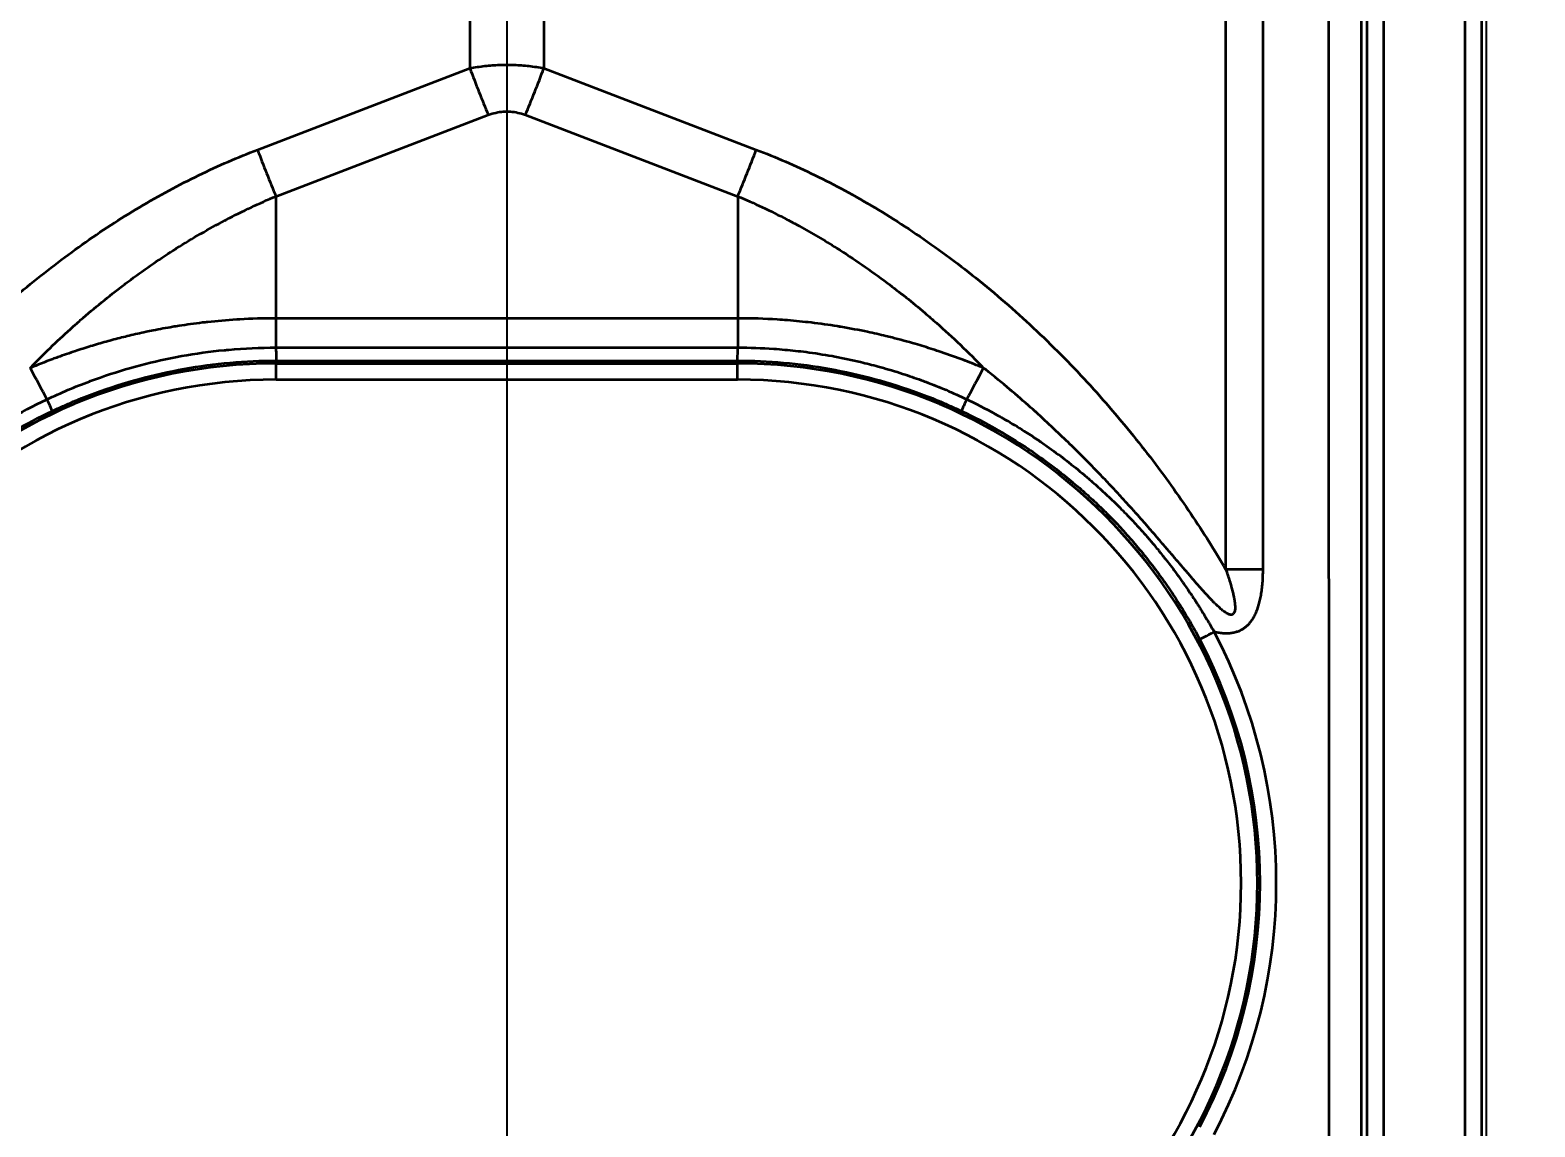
# Model space of a CAD drawing. Header units: millimetres. Extents: x 68 to 2000, y 100 to 2870.
# Drawn here: x 634.75 to 681.08, y 1661.16 to 1694.95 of the extents above; entities that cross this region are included whole.
import ezdxf

# ---------------------------------------------------------------- set-up
doc = ezdxf.new("R2010")
doc.units = ezdxf.units.MM
doc.header["$LTSCALE"] = 10
for name, color, linetype, lineweight in [('_Sichtbarkanten', 7, 'Continuous', 25), ('Bemaßung (ISO)', 7, 'Continuous', 25), ('Sichtbar schmal (ISO)', 7, 'Continuous', 35)]:
    doc.layers.add(name, color=color, linetype=linetype, lineweight=lineweight)
doc.styles.add('Notiztext (DIN)', font='verdana.ttf')
doc.dimstyles.new('Standard (DIN)', dxfattribs={"dimscale": 10, "dimtxt": 2.5, "dimasz": 2.5, "dimexe": 2, "dimexo": 4, "dimgap": 0.5, "dimtad": 1, "dimdec": 1, "dimrnd": 1e-08, "dimtxsty": 'Notiztext (DIN)', "dimcen": 0.09, "dimclrd": 256, "dimclre": 256, "dimclrt": 256, "dimadec": 0, "dimazin": 2, "dimtfac": 1, "dimtmove": 0, "dimatfit": 3, "dimfxl": 0, "dimtolj": 1, "dimtzin": 0, "dimlwd": -1, "dimlwe": -1, "dimarcsym": 0})

# ---------------------------------------------------------------- blocks, each defined once
blk = doc.blocks.new('*D75')
at = {"layer": 'Bemaßung (ISO)', "transparency": 16777216}
for p, q in [((649.429, 1980.97), (649.429, 1401.783)), ((589.279, 1533.67), (589.279, 1401.783)), ((564.279, 1421.783), (539.279, 1421.783)), ((589.279, 1421.783), (614.279, 1421.783)), ((614.279, 1421.783), (624.429, 1421.783)), ((649.429, 1421.783), (624.429, 1421.783)), ((674.429, 1421.783), (699.429, 1421.783))]:
    blk.add_line(p, q, dxfattribs=at)
for points in [[(564.279, 1425.95), (564.279, 1417.616), (589.279, 1421.783)], [(674.429, 1425.95), (674.429, 1417.616), (649.429, 1421.783)]]:
    blk.add_solid(points, dxfattribs=at)
at = {"layer": 'Defpoints', "color": 0, "transparency": 16777216}
for p in [(649.429, 2020.97), (589.279, 1573.67), (649.429, 1421.783)]:
    blk.add_point(p, dxfattribs=at)
at = {"layer": 'Bemaßung (ISO)', "transparency": 16777216, "insert": (599.778, 1452.807), "char_height": 25, "attachment_point": 1, "style": 'Notiztext (DIN)'}
blk.add_mtext('\\A1;60', dxfattribs=at)

msp = doc.modelspace()

# ---------------------------------------------------------------- linework, layer by layer
at = {"layer": '_Sichtbarkanten'}
msp.add_line((679.579, 2520.47), (679.579, 1626.87), dxfattribs=at)
at = {"layer": 'Sichtbar schmal (ISO)'}
for p, q in [((675.921, 1625.678), (675.921, 2521.662)), ((676.421, 2521.662), (676.421, 1625.678)), ((678.938, 1625.661), (678.938, 2521.679)), ((679.438, 2521.679), (679.438, 1625.661)), ((674.706, 1976.048), (674.738, 1625.856)), ((675.706, 1976.053), (675.738, 1625.861)), ((671.561, 1798.991), (671.561, 1678.346)), ((672.702, 1798.991), (672.702, 1678.345)), ((648.288, 1783.576), (648.288, 1693.771)), ((650.571, 1783.576), (650.571, 1693.771)), ((641.749, 1691.263), (648.288, 1693.771)), ((650.571, 1693.771), (657.11, 1691.263)), ((642.32, 1689.826), (648.859, 1692.333)), ((650, 1692.333), (656.539, 1689.826)), ((642.32, 1689.826), (642.32, 1686.068)), ((656.539, 1689.826), (656.539, 1686.068)), ((642.32, 1686.068), (642.32, 1685.168)), ((656.539, 1686.068), (642.32, 1686.068)), ((656.539, 1686.068), (656.539, 1685.168)), ((642.32, 1685.168), (656.539, 1685.168)), ((642.329, 1684.678), (642.329, 1684.764)), ((642.329, 1684.764), (656.529, 1684.764)), ((642.329, 1684.678), (656.529, 1684.678)), ((642.329, 1684.179), (642.329, 1684.678)), ((656.529, 1684.764), (656.529, 1684.678)), ((656.529, 1684.179), (656.529, 1684.678)), ((642.329, 1684.179), (656.529, 1684.179))]:
    msp.add_line(p, q, dxfattribs=at)
for centre, radius, start, end in [((642.329, 1668.67), 16.009, 90, 270), ((656.529, 1668.67), 16.009, 270, 90), ((642.329, 1668.67), 15.509, 90, 270), ((656.529, 1668.67), 15.509, 270, 90)]:
    msp.add_arc(centre, radius, start, end, dxfattribs=at)
for centre, major_axis, ratio, start_param, end_param in [((648.859, 1693.745), (1.79, -4.668), 0.104798, 4.666655, 4.979151), ((650, 1693.745), (-1.79, -4.668), 0.104799, 1.304034, 1.616531), ((642.32, 1691.237), (1.79, -4.668), 0.104799, 4.666654, 4.979151), ((656.539, 1691.237), (-1.79, -4.668), 0.104799, 1.304034, 1.616531), ((656.535, 1685.264), (-0.005, -0.5), 0.01129, 0.01759, 1.377325), ((636.276, 1681.748), (4.733, -8.809), 0.002478, 4.388761, 4.502462), ((662.583, 1681.748), (-4.733, -8.809), 0.002478, 1.780722, 1.894428), ((635.218, 1683.664), (0.214, -0.452), 0.013206, 0.017455, 1.361265), ((663.641, 1683.664), (-0.214, -0.452), 0.013207, 4.921919, 6.26573), ((672.702, 1678.398), (10, 0), 0.005236, 4.59802, 4.712389), ((671.207, 1676.405), (-0.442, -0.233), 0.00463, 4.709945, 6.265732), ((656.529, 1668.671), (16.592, 0.001), 0.999986, 5.797632, 6.768248), ((656.529, 1668.668), (16.092, 0.001), 0.999985, 5.79763, 6.768245)]:
    msp.add_ellipse(centre, major_axis=major_axis, ratio=ratio, start_param=start_param, end_param=end_param, dxfattribs=at)
for points, knots in [([(648.288, 1693.771), (648.444, 1693.801), (648.599, 1693.824), (648.751, 1693.842), (648.904, 1693.859), (649.054, 1693.87), (649.204, 1693.876), (649.354, 1693.882), (649.504, 1693.882), (649.654, 1693.876), (649.804, 1693.87), (649.955, 1693.859), (650.107, 1693.842), (650.26, 1693.824), (650.415, 1693.801), (650.571, 1693.771)], [0.0000009, 0.0000009, 0.0000009, 0.0000009, 0.2, 0.2, 0.2, 0.4, 0.4, 0.4, 0.6, 0.6, 0.6, 0.8, 0.8, 0.8, 1, 1, 1, 1]), ([(648.859, 1692.333), (648.937, 1692.363), (649.091, 1692.41), (649.317, 1692.444), (649.541, 1692.444), (649.767, 1692.41), (649.922, 1692.363), (650, 1692.333)], [0.0000017, 0.0000017, 0.0000017, 0.0000017, 0.2, 0.4, 0.6, 0.8, 1, 1, 1, 1]), ([(627.298, 1678.346), (627.682, 1678.995), (628.089, 1679.637), (628.528, 1680.279), (628.966, 1680.92), (629.436, 1681.561), (629.922, 1682.179), (630.409, 1682.796), (630.913, 1683.39), (631.43, 1683.959), (631.947, 1684.527), (632.477, 1685.07), (633.015, 1685.584), (633.554, 1686.097), (634.101, 1686.582), (634.656, 1687.041), (635.212, 1687.499), (635.776, 1687.931), (636.355, 1688.341), (636.933, 1688.75), (637.527, 1689.137), (638.128, 1689.495), (638.729, 1689.853), (639.338, 1690.182), (639.943, 1690.477), (640.548, 1690.772), (641.149, 1691.033), (641.749, 1691.263)], [0, 0, 0, 0, 0.111111, 0.111111, 0.111111, 0.222222, 0.222222, 0.222222, 0.333333, 0.333333, 0.333333, 0.444444, 0.444444, 0.444444, 0.555556, 0.555556, 0.555556, 0.666667, 0.666667, 0.666667, 0.777778, 0.777778, 0.777778, 0.888889, 0.888889, 0.888889, 1, 1, 1, 1]), ([(657.11, 1691.263), (657.705, 1691.035), (658.909, 1690.513), (660.756, 1689.515), (662.619, 1688.297), (664.445, 1686.879), (666.191, 1685.288), (667.812, 1683.572), (669.265, 1681.795), (670.524, 1680.03), (671.233, 1678.9), (671.561, 1678.346)], [0, 0, 0, 0, 0.1111111, 0.2222222, 0.3333333, 0.4444444, 0.5555556, 0.6666667, 0.7777778, 0.8888889, 0.9999997, 0.9999997, 0.9999997, 0.9999997]), ([(634.75, 1684.538), (634.802, 1684.592), (634.855, 1684.646), (634.908, 1684.7), (635.31, 1685.108), (635.724, 1685.501), (636.148, 1685.877), (636.201, 1685.924), (636.254, 1685.971), (636.307, 1686.017), (636.736, 1686.392), (637.175, 1686.749), (637.623, 1687.089), (637.669, 1687.124), (637.715, 1687.159), (637.762, 1687.193), (638.222, 1687.537), (638.691, 1687.862), (639.166, 1688.165), (639.197, 1688.185), (639.229, 1688.205), (639.26, 1688.225), (639.752, 1688.536), (640.25, 1688.823), (640.745, 1689.083), (640.759, 1689.091), (640.773, 1689.098), (640.787, 1689.105), (641.3, 1689.373), (641.811, 1689.613), (642.32, 1689.826)], [0.0000006, 0.0000006, 0.0000006, 0.0000006, 0.0231737, 0.0231737, 0.0231737, 0.2, 0.2, 0.2, 0.2219751, 0.2219751, 0.2219751, 0.4, 0.4, 0.4, 0.4182296, 0.4182296, 0.4182296, 0.6, 0.6, 0.6, 0.6120211, 0.6120211, 0.6120211, 0.8, 0.8, 0.8, 0.8053331, 0.8053331, 0.8053331, 1, 1, 1, 1]), ([(656.539, 1689.826), (657.038, 1689.617), (657.543, 1689.381), (658.053, 1689.115), (658.182, 1689.048), (658.311, 1688.979), (658.44, 1688.908), (658.823, 1688.698), (659.208, 1688.471), (659.594, 1688.228), (659.854, 1688.064), (660.114, 1687.892), (660.374, 1687.712), (660.63, 1687.536), (660.885, 1687.352), (661.139, 1687.162), (661.528, 1686.87), (661.914, 1686.562), (662.294, 1686.24), (662.415, 1686.136), (662.537, 1686.031), (662.657, 1685.925), (663.154, 1685.487), (663.638, 1685.025), (664.109, 1684.538)], [0, 0, 0, 0, 0.2, 0.2, 0.2, 0.25043, 0.25043, 0.25043, 0.4, 0.4, 0.4, 0.50084, 0.50084, 0.50084, 0.6, 0.6, 0.6, 0.751431, 0.751431, 0.751431, 0.8, 0.8, 0.8, 1, 1, 1, 1]), ([(642.32, 1686.068), (641.927, 1686.068), (641.556, 1686.056), (641.208, 1686.036), (641.175, 1686.034), (641.143, 1686.032), (641.111, 1686.03), (640.795, 1686.01), (640.5, 1685.984), (640.221, 1685.953), (640.167, 1685.947), (640.114, 1685.941), (640.062, 1685.935), (639.809, 1685.905), (639.57, 1685.872), (639.34, 1685.836), (639.273, 1685.825), (639.207, 1685.815), (639.142, 1685.804), (638.934, 1685.769), (638.735, 1685.732), (638.543, 1685.694), (638.468, 1685.679), (638.394, 1685.664), (638.321, 1685.648), (638.143, 1685.611), (637.97, 1685.571), (637.801, 1685.531), (637.723, 1685.512), (637.645, 1685.493), (637.569, 1685.474), (637.407, 1685.433), (637.249, 1685.391), (637.092, 1685.347), (637.012, 1685.324), (636.932, 1685.302), (636.853, 1685.279), (636.693, 1685.232), (636.534, 1685.183), (636.375, 1685.132), (636.299, 1685.108), (636.223, 1685.083), (636.147, 1685.058), (635.966, 1684.998), (635.785, 1684.935), (635.606, 1684.87), (635.552, 1684.85), (635.498, 1684.831), (635.445, 1684.811), (635.212, 1684.724), (634.98, 1684.633), (634.75, 1684.538)], [0, 0, 0, 0, 0.1015671, 0.1015671, 0.1015671, 0.1111111, 0.1111111, 0.1111111, 0.2043498, 0.2043498, 0.2043498, 0.2222222, 0.2222222, 0.2222222, 0.3082077, 0.3082077, 0.3082077, 0.3333333, 0.3333333, 0.3333333, 0.4133608, 0.4133608, 0.4133608, 0.4444444, 0.4444444, 0.4444444, 0.5204704, 0.5204704, 0.5204704, 0.5555556, 0.5555556, 0.5555556, 0.6293056, 0.6293056, 0.6293056, 0.6666667, 0.6666667, 0.6666667, 0.7418638, 0.7418638, 0.7418638, 0.7777778, 0.7777778, 0.7777778, 0.8633413, 0.8633413, 0.8633413, 0.8888889, 0.8888889, 0.8888889, 0.9999991, 0.9999991, 0.9999991, 0.9999991]), ([(664.109, 1684.538), (664.056, 1684.56), (664.004, 1684.581), (663.951, 1684.603), (663.773, 1684.674), (663.594, 1684.744), (663.414, 1684.811), (663.181, 1684.898), (662.946, 1684.98), (662.711, 1685.058), (662.658, 1685.076), (662.605, 1685.093), (662.552, 1685.11), (662.37, 1685.169), (662.188, 1685.225), (662.005, 1685.279), (661.769, 1685.348), (661.532, 1685.413), (661.289, 1685.474), (661.226, 1685.49), (661.162, 1685.506), (661.097, 1685.521), (660.915, 1685.565), (660.729, 1685.608), (660.536, 1685.649), (660.276, 1685.704), (660.004, 1685.756), (659.716, 1685.804), (659.677, 1685.81), (659.638, 1685.817), (659.599, 1685.823), (659.345, 1685.864), (659.079, 1685.902), (658.797, 1685.935), (658.566, 1685.962), (658.325, 1685.987), (658.072, 1686.007), (657.966, 1686.016), (657.858, 1686.023), (657.748, 1686.03), (657.372, 1686.054), (656.968, 1686.068), (656.539, 1686.068)], [0, 0, 0, 0, 0.025317, 0.025317, 0.025317, 0.111111, 0.111111, 0.111111, 0.222222, 0.222222, 0.222222, 0.247316, 0.247316, 0.247316, 0.333333, 0.333333, 0.333333, 0.444444, 0.444444, 0.444444, 0.473447, 0.473447, 0.473447, 0.555556, 0.555556, 0.555556, 0.666667, 0.666667, 0.666667, 0.681599, 0.681599, 0.681599, 0.777778, 0.777778, 0.777778, 0.85628, 0.85628, 0.85628, 0.888889, 0.888889, 0.888889, 1, 1, 1, 1]), ([(635.268, 1683.572), (635.696, 1683.776), (636.132, 1683.961), (636.577, 1684.127), (636.587, 1684.131), (636.597, 1684.135), (636.608, 1684.139), (637.015, 1684.291), (637.43, 1684.426), (637.849, 1684.545), (637.897, 1684.559), (637.946, 1684.572), (637.995, 1684.586), (638.401, 1684.697), (638.812, 1684.792), (639.226, 1684.872), (639.29, 1684.884), (639.354, 1684.896), (639.418, 1684.908), (639.852, 1684.986), (640.289, 1685.047), (640.727, 1685.089), (640.773, 1685.094), (640.82, 1685.098), (640.866, 1685.102), (641.35, 1685.146), (641.835, 1685.167), (642.32, 1685.168)], [0, 0, 0, 0, 0.19545, 0.19545, 0.19545, 0.2, 0.2, 0.2, 0.379189, 0.379189, 0.379189, 0.4, 0.4, 0.4, 0.573174, 0.573174, 0.573174, 0.6, 0.6, 0.6, 0.780929, 0.780929, 0.780929, 0.8, 0.8, 0.8, 1, 1, 1, 1]), ([(642.32, 1685.168), (642.32, 1685.123), (642.321, 1685.08), (642.322, 1685.039), (642.322, 1684.999), (642.323, 1684.961), (642.324, 1684.928), (642.324, 1684.91), (642.324, 1684.893), (642.325, 1684.877), (642.325, 1684.864), (642.325, 1684.852), (642.326, 1684.841), (642.326, 1684.816), (642.327, 1684.798), (642.328, 1684.785), (642.328, 1684.772), (642.329, 1684.765), (642.329, 1684.764)], [0, 0, 0, 0, 0.2, 0.2, 0.2, 0.4, 0.4, 0.4, 0.507776, 0.507776, 0.507776, 0.6, 0.6, 0.6, 0.8, 0.8, 0.8, 1, 1, 1, 1]), ([(656.539, 1685.168), (656.908, 1685.168), (657.277, 1685.155), (657.646, 1685.13), (657.762, 1685.122), (657.877, 1685.113), (657.993, 1685.102), (658.209, 1685.083), (658.425, 1685.059), (658.641, 1685.032), (658.908, 1684.997), (659.175, 1684.956), (659.441, 1684.908), (659.47, 1684.902), (659.5, 1684.897), (659.529, 1684.892), (659.794, 1684.843), (660.057, 1684.787), (660.318, 1684.725), (660.501, 1684.682), (660.683, 1684.635), (660.864, 1684.586), (660.919, 1684.571), (660.974, 1684.555), (661.029, 1684.54), (661.25, 1684.477), (661.471, 1684.409), (661.689, 1684.336), (661.878, 1684.274), (662.065, 1684.208), (662.251, 1684.139), (662.276, 1684.13), (662.301, 1684.12), (662.326, 1684.111), (662.536, 1684.032), (662.744, 1683.948), (662.951, 1683.861), (663.166, 1683.769), (663.38, 1683.673), (663.591, 1683.572)], [0, 0, 0, 0, 0.1521758, 0.1521758, 0.1521758, 0.2, 0.2, 0.2, 0.2892117, 0.2892117, 0.2892117, 0.4, 0.4, 0.4, 0.4122695, 0.4122695, 0.4122695, 0.5227831, 0.5227831, 0.5227831, 0.6, 0.6, 0.6, 0.6234216, 0.6234216, 0.6234216, 0.7182162, 0.7182162, 0.7182162, 0.8, 0.8, 0.8, 0.8109611, 0.8109611, 0.8109611, 0.9034758, 0.9034758, 0.9034758, 0.9999995, 0.9999995, 0.9999995, 0.9999995]), ([(635.432, 1683.212), (635.86, 1683.415), (636.298, 1683.599), (636.743, 1683.764), (637.189, 1683.929), (637.642, 1684.074), (638.101, 1684.199), (638.56, 1684.324), (639.024, 1684.428), (639.493, 1684.512), (639.962, 1684.596), (640.435, 1684.659), (640.908, 1684.701), (641.382, 1684.743), (641.856, 1684.764), (642.329, 1684.764)], [0, 0, 0, 0, 0.2, 0.2, 0.2, 0.4, 0.4, 0.4, 0.6, 0.6, 0.6, 0.8, 0.8, 0.8, 1, 1, 1, 1]), ([(656.529, 1684.764), (657.003, 1684.764), (657.477, 1684.743), (657.951, 1684.701), (658.425, 1684.659), (658.898, 1684.596), (659.366, 1684.512), (659.835, 1684.428), (660.299, 1684.324), (660.758, 1684.199), (661.217, 1684.074), (661.67, 1683.929), (662.115, 1683.764), (662.561, 1683.599), (662.998, 1683.415), (663.427, 1683.212)], [0, 0, 0, 0, 0.2, 0.2, 0.2, 0.4, 0.4, 0.4, 0.6, 0.6, 0.6, 0.8, 0.8, 0.8, 1, 1, 1, 1]), ([(671.561, 1678.346), (671.585, 1678.279), (671.607, 1678.215), (671.627, 1678.154), (671.647, 1678.092), (671.666, 1678.034), (671.683, 1677.977), (671.701, 1677.921), (671.716, 1677.866), (671.731, 1677.814), (671.732, 1677.811), (671.733, 1677.807), (671.734, 1677.804), (671.747, 1677.756), (671.76, 1677.71), (671.771, 1677.665), (671.772, 1677.661), (671.773, 1677.657), (671.774, 1677.653), (671.784, 1677.61), (671.794, 1677.569), (671.802, 1677.53), (671.803, 1677.525), (671.804, 1677.52), (671.805, 1677.515), (671.813, 1677.478), (671.82, 1677.442), (671.826, 1677.408), (671.827, 1677.402), (671.828, 1677.397), (671.829, 1677.392), (671.834, 1677.359), (671.838, 1677.328), (671.842, 1677.299), (671.842, 1677.293), (671.843, 1677.288), (671.844, 1677.283), (671.847, 1677.255), (671.849, 1677.228), (671.85, 1677.203), (671.85, 1677.198), (671.85, 1677.192), (671.85, 1677.187), (671.851, 1677.163), (671.851, 1677.141), (671.85, 1677.121), (671.849, 1677.116), (671.849, 1677.111), (671.849, 1677.106), (671.847, 1677.087), (671.845, 1677.07), (671.842, 1677.054), (671.841, 1677.05), (671.84, 1677.046), (671.839, 1677.042), (671.835, 1677.027), (671.831, 1677.015), (671.826, 1677.004), (671.824, 1677), (671.823, 1676.997), (671.821, 1676.994), (671.816, 1676.984), (671.81, 1676.976), (671.804, 1676.969), (671.802, 1676.966), (671.8, 1676.964), (671.797, 1676.962), (671.791, 1676.956), (671.784, 1676.951), (671.776, 1676.947), (671.773, 1676.945), (671.77, 1676.944), (671.766, 1676.943), (671.758, 1676.94), (671.749, 1676.938), (671.74, 1676.937), (671.735, 1676.936), (671.731, 1676.936), (671.726, 1676.936), (671.716, 1676.937), (671.704, 1676.938), (671.692, 1676.941), (671.686, 1676.943), (671.68, 1676.944), (671.673, 1676.946), (671.66, 1676.951), (671.647, 1676.956), (671.632, 1676.963), (671.624, 1676.967), (671.616, 1676.971), (671.608, 1676.975), (671.593, 1676.983), (671.577, 1676.993), (671.561, 1677.003), (671.551, 1677.01), (671.541, 1677.016), (671.531, 1677.024), (671.514, 1677.035), (671.497, 1677.048), (671.479, 1677.062), (671.468, 1677.071), (671.456, 1677.081), (671.443, 1677.091), (671.426, 1677.106), (671.407, 1677.121), (671.388, 1677.138), (671.374, 1677.15), (671.36, 1677.163), (671.346, 1677.176), (671.327, 1677.194), (671.308, 1677.212), (671.288, 1677.231), (671.272, 1677.246), (671.256, 1677.262), (671.24, 1677.278), (671.22, 1677.298), (671.2, 1677.318), (671.179, 1677.339), (671.161, 1677.357), (671.143, 1677.376), (671.125, 1677.395), (671.105, 1677.416), (671.084, 1677.438), (671.063, 1677.461), (671.043, 1677.482), (671.023, 1677.504), (671.002, 1677.526), (670.981, 1677.549), (670.96, 1677.572), (670.938, 1677.596), (670.916, 1677.621), (670.893, 1677.646), (670.869, 1677.672), (670.848, 1677.696), (670.826, 1677.721), (670.803, 1677.746), (670.778, 1677.775), (670.752, 1677.804), (670.726, 1677.835), (670.704, 1677.86), (670.681, 1677.886), (670.658, 1677.913), (670.629, 1677.946), (670.6, 1677.979), (670.57, 1678.014), (670.546, 1678.041), (670.523, 1678.068), (670.499, 1678.096), (670.466, 1678.134), (670.433, 1678.173), (670.399, 1678.213), (670.375, 1678.241), (670.35, 1678.269), (670.326, 1678.298), (670.289, 1678.341), (670.251, 1678.386), (670.212, 1678.431), (670.188, 1678.46), (670.162, 1678.49), (670.137, 1678.52), (670.095, 1678.569), (670.052, 1678.619), (670.008, 1678.671), (669.982, 1678.701), (669.956, 1678.732), (669.93, 1678.763), (669.883, 1678.818), (669.834, 1678.875), (669.784, 1678.934), (669.757, 1678.965), (669.73, 1678.996), (669.703, 1679.028), (669.649, 1679.091), (669.594, 1679.155), (669.537, 1679.222), (669.509, 1679.254), (669.481, 1679.286), (669.453, 1679.318), (669.392, 1679.389), (669.329, 1679.462), (669.263, 1679.537), (669.235, 1679.57), (669.207, 1679.602), (669.178, 1679.635), (669.108, 1679.715), (669.036, 1679.797), (668.961, 1679.882), (668.932, 1679.914), (668.903, 1679.947), (668.873, 1679.98), (668.794, 1680.069), (668.712, 1680.161), (668.627, 1680.255), (668.598, 1680.287), (668.569, 1680.32), (668.539, 1680.352), (668.45, 1680.451), (668.357, 1680.552), (668.261, 1680.657), (668.232, 1680.688), (668.203, 1680.72), (668.173, 1680.752), (668.072, 1680.861), (667.967, 1680.972), (667.858, 1681.088), (667.829, 1681.118), (667.799, 1681.149), (667.77, 1681.18), (667.655, 1681.301), (667.535, 1681.424), (667.41, 1681.552), (667.381, 1681.582), (667.352, 1681.612), (667.323, 1681.641), (667.191, 1681.775), (667.054, 1681.912), (666.91, 1682.055), (666.881, 1682.083), (666.853, 1682.111), (666.824, 1682.139), (666.673, 1682.287), (666.514, 1682.44), (666.347, 1682.597), (666.32, 1682.624), (666.292, 1682.65), (666.264, 1682.676), (666.089, 1682.84), (665.906, 1683.009), (665.712, 1683.183), (665.686, 1683.207), (665.659, 1683.231), (665.632, 1683.255), (665.431, 1683.435), (665.218, 1683.621), (664.992, 1683.813), (664.968, 1683.834), (664.943, 1683.855), (664.919, 1683.875), (664.684, 1684.074), (664.436, 1684.278), (664.173, 1684.488), (664.151, 1684.505), (664.13, 1684.521), (664.109, 1684.538)], [0, 0, 0, 0, 0.0238095, 0.0238095, 0.0238095, 0.047619, 0.047619, 0.047619, 0.0714286, 0.0714286, 0.0714286, 0.073042, 0.073042, 0.073042, 0.0952381, 0.0952381, 0.0952381, 0.0973899, 0.0973899, 0.0973899, 0.1190476, 0.1190476, 0.1190476, 0.1217387, 0.1217387, 0.1217387, 0.1428571, 0.1428571, 0.1428571, 0.146086, 0.146086, 0.146086, 0.1666667, 0.1666667, 0.1666667, 0.1704312, 0.1704312, 0.1704312, 0.1904762, 0.1904762, 0.1904762, 0.1947745, 0.1947745, 0.1947745, 0.2142857, 0.2142857, 0.2142857, 0.2191217, 0.2191217, 0.2191217, 0.2380952, 0.2380952, 0.2380952, 0.243478, 0.243478, 0.243478, 0.2619048, 0.2619048, 0.2619048, 0.2678559, 0.2678559, 0.2678559, 0.2857143, 0.2857143, 0.2857143, 0.2922204, 0.2922204, 0.2922204, 0.3095238, 0.3095238, 0.3095238, 0.3165245, 0.3165245, 0.3165245, 0.3333333, 0.3333333, 0.3333333, 0.3408479, 0.3408479, 0.3408479, 0.3571429, 0.3571429, 0.3571429, 0.3651994, 0.3651994, 0.3651994, 0.3809524, 0.3809524, 0.3809524, 0.3895629, 0.3895629, 0.3895629, 0.4047619, 0.4047619, 0.4047619, 0.4139061, 0.4139061, 0.4139061, 0.4285714, 0.4285714, 0.4285714, 0.4382415, 0.4382415, 0.4382415, 0.452381, 0.452381, 0.452381, 0.4625957, 0.4625957, 0.4625957, 0.4761905, 0.4761905, 0.4761905, 0.48695, 0.48695, 0.48695, 0.5, 0.5, 0.5, 0.5112979, 0.5112979, 0.5112979, 0.5238095, 0.5238095, 0.5238095, 0.5356395, 0.5356395, 0.5356395, 0.547619, 0.547619, 0.547619, 0.5599855, 0.5599855, 0.5599855, 0.5714286, 0.5714286, 0.5714286, 0.5843325, 0.5843325, 0.5843325, 0.5952381, 0.5952381, 0.5952381, 0.6086791, 0.6086791, 0.6086791, 0.6190476, 0.6190476, 0.6190476, 0.633027, 0.633027, 0.633027, 0.6428571, 0.6428571, 0.6428571, 0.6573751, 0.6573751, 0.6573751, 0.6666667, 0.6666667, 0.6666667, 0.6817209, 0.6817209, 0.6817209, 0.6904762, 0.6904762, 0.6904762, 0.7060672, 0.7060672, 0.7060672, 0.7142857, 0.7142857, 0.7142857, 0.7304135, 0.7304135, 0.7304135, 0.7380952, 0.7380952, 0.7380952, 0.7547603, 0.7547603, 0.7547603, 0.7619048, 0.7619048, 0.7619048, 0.7791104, 0.7791104, 0.7791104, 0.7857143, 0.7857143, 0.7857143, 0.8034605, 0.8034605, 0.8034605, 0.8095238, 0.8095238, 0.8095238, 0.8278039, 0.8278039, 0.8278039, 0.8333333, 0.8333333, 0.8333333, 0.8521478, 0.8521478, 0.8521478, 0.8571429, 0.8571429, 0.8571429, 0.8764955, 0.8764955, 0.8764955, 0.8809524, 0.8809524, 0.8809524, 0.9008431, 0.9008431, 0.9008431, 0.9047619, 0.9047619, 0.9047619, 0.9251914, 0.9251914, 0.9251914, 0.9285714, 0.9285714, 0.9285714, 0.9495379, 0.9495379, 0.9495379, 0.952381, 0.952381, 0.952381, 0.9738888, 0.9738888, 0.9738888, 0.9761905, 0.9761905, 0.9761905, 0.9982248, 0.9982248, 0.9982248, 0.9999998, 0.9999998, 0.9999998, 0.9999998]), ([(627.652, 1676.408), (627.693, 1676.481), (627.737, 1676.559), (627.786, 1676.642), (627.834, 1676.725), (627.886, 1676.813), (627.943, 1676.906), (627.945, 1676.91), (627.948, 1676.914), (627.95, 1676.919), (628.005, 1677.008), (628.062, 1677.101), (628.124, 1677.198), (628.13, 1677.208), (628.137, 1677.218), (628.143, 1677.228), (628.202, 1677.321), (628.266, 1677.418), (628.333, 1677.519), (628.345, 1677.538), (628.358, 1677.557), (628.37, 1677.575), (628.434, 1677.67), (628.5, 1677.768), (628.571, 1677.869), (628.591, 1677.898), (628.612, 1677.927), (628.633, 1677.957), (628.699, 1678.051), (628.769, 1678.147), (628.842, 1678.247), (628.872, 1678.288), (628.903, 1678.329), (628.935, 1678.371), (629.004, 1678.463), (629.076, 1678.557), (629.151, 1678.653), (629.194, 1678.708), (629.238, 1678.763), (629.283, 1678.819), (629.354, 1678.907), (629.427, 1678.997), (629.504, 1679.089), (629.562, 1679.159), (629.623, 1679.23), (629.685, 1679.302), (629.757, 1679.386), (629.831, 1679.47), (629.908, 1679.556), (629.986, 1679.643), (630.067, 1679.732), (630.152, 1679.822), (630.223, 1679.898), (630.297, 1679.976), (630.373, 1680.054), (630.476, 1680.16), (630.584, 1680.269), (630.697, 1680.379), (630.766, 1680.446), (630.837, 1680.514), (630.909, 1680.583), (631.044, 1680.71), (631.186, 1680.84), (631.336, 1680.972), (631.4, 1681.029), (631.465, 1681.085), (631.532, 1681.142), (631.707, 1681.292), (631.892, 1681.445), (632.09, 1681.6), (632.144, 1681.643), (632.2, 1681.686), (632.256, 1681.728), (632.482, 1681.901), (632.723, 1682.077), (632.982, 1682.255), (633.022, 1682.282), (633.062, 1682.309), (633.102, 1682.336), (633.389, 1682.529), (633.698, 1682.725), (634.034, 1682.92), (634.054, 1682.932), (634.075, 1682.944), (634.096, 1682.956), (634.456, 1683.163), (634.847, 1683.371), (635.268, 1683.572)], [0, 0, 0, 0, 0.0625, 0.0625, 0.0625, 0.125, 0.125, 0.125, 0.1278874, 0.1278874, 0.1278874, 0.1875, 0.1875, 0.1875, 0.1934872, 0.1934872, 0.1934872, 0.25, 0.25, 0.25, 0.260409, 0.260409, 0.260409, 0.3125, 0.3125, 0.3125, 0.3275968, 0.3275968, 0.3275968, 0.375, 0.375, 0.375, 0.3946778, 0.3946778, 0.3946778, 0.4375, 0.4375, 0.4375, 0.4618181, 0.4618181, 0.4618181, 0.5, 0.5, 0.5, 0.5290418, 0.5290418, 0.5290418, 0.5625, 0.5625, 0.5625, 0.5963567, 0.5963567, 0.5963567, 0.625, 0.625, 0.625, 0.6637856, 0.6637856, 0.6637856, 0.6875, 0.6875, 0.6875, 0.7313365, 0.7313365, 0.7313365, 0.75, 0.75, 0.75, 0.7990526, 0.7990526, 0.7990526, 0.8125, 0.8125, 0.8125, 0.8667171, 0.8667171, 0.8667171, 0.875, 0.875, 0.875, 0.9338983, 0.9338983, 0.9338983, 0.9375, 0.9375, 0.9375, 0.9999998, 0.9999998, 0.9999998, 0.9999998]), ([(663.591, 1683.572), (663.614, 1683.561), (663.638, 1683.55), (663.661, 1683.539), (663.98, 1683.385), (664.281, 1683.227), (664.564, 1683.069), (664.631, 1683.031), (664.698, 1682.994), (664.763, 1682.956), (664.971, 1682.836), (665.169, 1682.716), (665.357, 1682.597), (665.495, 1682.51), (665.628, 1682.423), (665.757, 1682.336), (665.859, 1682.268), (665.957, 1682.2), (666.054, 1682.132), (666.247, 1681.996), (666.43, 1681.861), (666.604, 1681.728), (666.625, 1681.712), (666.645, 1681.696), (666.666, 1681.68), (666.856, 1681.533), (667.036, 1681.388), (667.205, 1681.246), (667.247, 1681.211), (667.288, 1681.176), (667.328, 1681.142), (667.451, 1681.036), (667.569, 1680.933), (667.682, 1680.83), (667.774, 1680.747), (667.864, 1680.664), (667.95, 1680.583), (668.003, 1680.532), (668.056, 1680.482), (668.107, 1680.433), (668.24, 1680.304), (668.366, 1680.177), (668.486, 1680.054), (668.606, 1679.93), (668.72, 1679.809), (668.828, 1679.691), (668.87, 1679.646), (668.911, 1679.6), (668.951, 1679.556), (669.014, 1679.486), (669.074, 1679.417), (669.133, 1679.349), (669.21, 1679.261), (669.284, 1679.174), (669.355, 1679.089), (669.372, 1679.069), (669.389, 1679.049), (669.405, 1679.029), (669.49, 1678.927), (669.57, 1678.827), (669.647, 1678.73), (669.668, 1678.704), (669.688, 1678.678), (669.708, 1678.653), (669.762, 1678.584), (669.814, 1678.517), (669.864, 1678.451), (669.917, 1678.381), (669.968, 1678.313), (670.017, 1678.246), (670.031, 1678.227), (670.045, 1678.208), (670.059, 1678.189), (670.12, 1678.105), (670.179, 1678.024), (670.235, 1677.944), (670.253, 1677.919), (670.271, 1677.893), (670.288, 1677.868), (670.325, 1677.816), (670.361, 1677.764), (670.395, 1677.714), (670.441, 1677.647), (670.484, 1677.582), (670.526, 1677.519), (670.531, 1677.511), (670.536, 1677.504), (670.541, 1677.496), (670.588, 1677.425), (670.633, 1677.357), (670.676, 1677.29), (670.696, 1677.259), (670.716, 1677.228), (670.735, 1677.198), (670.758, 1677.162), (670.78, 1677.126), (670.802, 1677.091), (670.842, 1677.027), (670.88, 1676.966), (670.916, 1676.906), (670.918, 1676.902), (670.92, 1676.899), (670.923, 1676.896), (670.964, 1676.827), (671.004, 1676.761), (671.041, 1676.698), (671.052, 1676.679), (671.063, 1676.66), (671.073, 1676.642), (671.104, 1676.589), (671.134, 1676.538), (671.162, 1676.488), (671.177, 1676.461), (671.192, 1676.434), (671.207, 1676.408)], [0, 0, 0, 0, 0.003485, 0.003485, 0.003485, 0.051144, 0.051144, 0.051144, 0.0625, 0.0625, 0.0625, 0.09858, 0.09858, 0.09858, 0.125, 0.125, 0.125, 0.145786, 0.145786, 0.145786, 0.1875, 0.1875, 0.1875, 0.192501, 0.192501, 0.192501, 0.238716, 0.238716, 0.238716, 0.25, 0.25, 0.25, 0.284459, 0.284459, 0.284459, 0.3125, 0.3125, 0.3125, 0.329852, 0.329852, 0.329852, 0.375, 0.375, 0.375, 0.42011, 0.42011, 0.42011, 0.4375, 0.4375, 0.4375, 0.464617, 0.464617, 0.464617, 0.5, 0.5, 0.5, 0.508314, 0.508314, 0.508314, 0.551108, 0.551108, 0.551108, 0.5625, 0.5625, 0.5625, 0.593016, 0.593016, 0.593016, 0.625, 0.625, 0.625, 0.634138, 0.634138, 0.634138, 0.674609, 0.674609, 0.674609, 0.6875, 0.6875, 0.6875, 0.714571, 0.714571, 0.714571, 0.75, 0.75, 0.75, 0.754252, 0.754252, 0.754252, 0.794063, 0.794063, 0.794063, 0.8125, 0.8125, 0.8125, 0.834694, 0.834694, 0.834694, 0.875, 0.875, 0.875, 0.877293, 0.877293, 0.877293, 0.92381, 0.92381, 0.92381, 0.9375, 0.9375, 0.9375, 0.977661, 0.977661, 0.977661, 1, 1, 1, 1]), ([(628.094, 1676.172), (628.133, 1676.246), (628.175, 1676.325), (628.221, 1676.408), (628.267, 1676.492), (628.316, 1676.58), (628.369, 1676.672), (628.372, 1676.677), (628.374, 1676.681), (628.376, 1676.685), (628.427, 1676.774), (628.482, 1676.867), (628.54, 1676.964), (628.546, 1676.974), (628.552, 1676.983), (628.558, 1676.993), (628.614, 1677.086), (628.673, 1677.182), (628.737, 1677.283), (628.748, 1677.301), (628.76, 1677.32), (628.772, 1677.338), (628.832, 1677.432), (628.895, 1677.528), (628.962, 1677.628), (628.981, 1677.657), (629.001, 1677.686), (629.021, 1677.716), (629.084, 1677.809), (629.15, 1677.904), (629.219, 1678.001), (629.248, 1678.042), (629.277, 1678.083), (629.307, 1678.125), (629.373, 1678.215), (629.441, 1678.307), (629.513, 1678.402), (629.554, 1678.456), (629.596, 1678.51), (629.639, 1678.566), (629.706, 1678.652), (629.777, 1678.741), (629.85, 1678.831), (629.906, 1678.9), (629.964, 1678.97), (630.024, 1679.041), (630.092, 1679.122), (630.164, 1679.205), (630.238, 1679.29), (630.313, 1679.375), (630.391, 1679.462), (630.472, 1679.551), (630.54, 1679.626), (630.611, 1679.702), (630.685, 1679.779), (630.784, 1679.883), (630.888, 1679.989), (630.996, 1680.097), (631.063, 1680.163), (631.131, 1680.23), (631.202, 1680.297), (631.332, 1680.422), (631.469, 1680.549), (631.614, 1680.678), (631.675, 1680.733), (631.738, 1680.789), (631.803, 1680.844), (631.972, 1680.991), (632.152, 1681.141), (632.344, 1681.292), (632.396, 1681.334), (632.45, 1681.376), (632.504, 1681.417), (632.723, 1681.586), (632.957, 1681.758), (633.209, 1681.931), (633.247, 1681.957), (633.286, 1681.984), (633.325, 1682.01), (633.604, 1682.199), (633.904, 1682.389), (634.231, 1682.579), (634.251, 1682.59), (634.271, 1682.602), (634.291, 1682.614), (634.641, 1682.815), (635.021, 1683.017), (635.432, 1683.212)], [0, 0, 0, 0, 0.0625, 0.0625, 0.0625, 0.125, 0.125, 0.125, 0.1278881, 0.1278881, 0.1278881, 0.1875, 0.1875, 0.1875, 0.1934873, 0.1934873, 0.1934873, 0.25, 0.25, 0.25, 0.260409, 0.260409, 0.260409, 0.3125, 0.3125, 0.3125, 0.3275968, 0.3275968, 0.3275968, 0.375, 0.375, 0.375, 0.3946778, 0.3946778, 0.3946778, 0.4375, 0.4375, 0.4375, 0.4618181, 0.4618181, 0.4618181, 0.5, 0.5, 0.5, 0.5290418, 0.5290418, 0.5290418, 0.5625, 0.5625, 0.5625, 0.5963565, 0.5963565, 0.5963565, 0.625, 0.625, 0.625, 0.6637853, 0.6637853, 0.6637853, 0.6875, 0.6875, 0.6875, 0.731336, 0.731336, 0.731336, 0.75, 0.75, 0.75, 0.7990521, 0.7990521, 0.7990521, 0.8125, 0.8125, 0.8125, 0.8667166, 0.8667166, 0.8667166, 0.875, 0.875, 0.875, 0.9338975, 0.9338975, 0.9338975, 0.9375, 0.9375, 0.9375, 1, 1, 1, 1]), ([(663.427, 1683.212), (663.808, 1683.031), (664.163, 1682.845), (664.492, 1682.657), (664.517, 1682.643), (664.543, 1682.628), (664.568, 1682.614), (664.868, 1682.441), (665.145, 1682.268), (665.404, 1682.097), (665.448, 1682.068), (665.491, 1682.039), (665.534, 1682.01), (665.767, 1681.853), (665.985, 1681.697), (666.19, 1681.543), (666.246, 1681.501), (666.301, 1681.459), (666.355, 1681.417), (666.537, 1681.277), (666.708, 1681.139), (666.87, 1681.003), (666.934, 1680.95), (666.996, 1680.897), (667.057, 1680.844), (667.198, 1680.722), (667.331, 1680.602), (667.459, 1680.484), (667.527, 1680.421), (667.593, 1680.359), (667.658, 1680.297), (667.767, 1680.192), (667.871, 1680.089), (667.971, 1679.988), (668.041, 1679.917), (668.109, 1679.847), (668.175, 1679.778), (668.259, 1679.69), (668.34, 1679.603), (668.418, 1679.518), (668.488, 1679.44), (668.556, 1679.364), (668.622, 1679.29), (668.686, 1679.216), (668.748, 1679.144), (668.808, 1679.073), (668.878, 1678.991), (668.944, 1678.91), (669.009, 1678.831), (669.057, 1678.771), (669.105, 1678.712), (669.151, 1678.654), (669.218, 1678.568), (669.283, 1678.484), (669.346, 1678.402), (669.382, 1678.354), (669.417, 1678.307), (669.452, 1678.261), (669.517, 1678.172), (669.58, 1678.086), (669.64, 1678.001), (669.666, 1677.964), (669.692, 1677.928), (669.717, 1677.892), (669.78, 1677.802), (669.84, 1677.714), (669.897, 1677.628), (669.915, 1677.601), (669.933, 1677.575), (669.95, 1677.548), (670.011, 1677.457), (670.068, 1677.368), (670.122, 1677.282), (670.134, 1677.264), (670.145, 1677.247), (670.156, 1677.229), (670.213, 1677.137), (670.268, 1677.049), (670.319, 1676.964), (670.325, 1676.954), (670.33, 1676.945), (670.336, 1676.935), (670.391, 1676.844), (670.442, 1676.756), (670.49, 1676.672), (670.492, 1676.669), (670.494, 1676.665), (670.496, 1676.661), (670.547, 1676.573), (670.594, 1676.488), (670.638, 1676.408), (670.684, 1676.325), (670.726, 1676.246), (670.765, 1676.172)], [0, 0, 0, 0, 0.0579755, 0.0579755, 0.0579755, 0.0625, 0.0625, 0.0625, 0.115967, 0.115967, 0.115967, 0.125, 0.125, 0.125, 0.1741171, 0.1741171, 0.1741171, 0.1875, 0.1875, 0.1875, 0.2323907, 0.2323907, 0.2323907, 0.25, 0.25, 0.25, 0.2907813, 0.2907813, 0.2907813, 0.3125, 0.3125, 0.3125, 0.3492711, 0.3492711, 0.3492711, 0.375, 0.375, 0.375, 0.407852, 0.407852, 0.407852, 0.4375, 0.4375, 0.4375, 0.4665087, 0.4665087, 0.4665087, 0.5, 0.5, 0.5, 0.5252335, 0.5252335, 0.5252335, 0.5625, 0.5625, 0.5625, 0.5840109, 0.5840109, 0.5840109, 0.625, 0.625, 0.625, 0.6427828, 0.6427828, 0.6427828, 0.6875, 0.6875, 0.6875, 0.7014794, 0.7014794, 0.7014794, 0.75, 0.75, 0.75, 0.7600925, 0.7600925, 0.7600925, 0.8125, 0.8125, 0.8125, 0.8183246, 0.8183246, 0.8183246, 0.875, 0.875, 0.875, 0.8775005, 0.8775005, 0.8775005, 0.9375, 0.9375, 0.9375, 1, 1, 1, 1]), ([(672.702, 1678.345), (672.702, 1678.268), (672.7, 1678.119), (672.688, 1677.913), (672.669, 1677.719), (672.642, 1677.538), (672.608, 1677.371), (672.568, 1677.216), (672.519, 1677.073), (672.464, 1676.942), (672.4, 1676.823), (672.329, 1676.717), (672.252, 1676.627), (672.172, 1676.553), (672.09, 1676.494), (672.003, 1676.445), (671.903, 1676.404), (671.786, 1676.374), (671.656, 1676.358), (671.515, 1676.359), (671.365, 1676.374), (671.261, 1676.395), (671.207, 1676.408)], [0.0000002, 0.0000002, 0.0000002, 0.0000002, 0.05, 0.1, 0.15, 0.2, 0.25, 0.3, 0.35, 0.4, 0.45, 0.5, 0.55, 0.6, 0.65, 0.7, 0.75, 0.8, 0.85, 0.9, 0.95, 1, 1, 1, 1])]:
    msp.add_open_spline(points, degree=3, knots=knots, dxfattribs=at)

# ---------------------------------------------------------------- dimensions: what is measured, and where the dimension line sits
at = {"layer": 'Bemaßung (ISO)'}
dim = msp.add_linear_dim(base=(649.429, 1421.783), p1=(589.279, 1573.67), p2=(649.429, 2020.97), angle=180, dimstyle='Standard (DIN)', override={"dimdec": 0, "dimtp": 0, "dimtm": 0, "dimtdec": 0, "dimtofl": 0}, dxfattribs=at)
dim.commit()
dim.dimension.update_dxf_attribs({"geometry": '*D75', "text_midpoint": (619.354, 1421.783), "dimtype": 160})

doc.saveas('drawing.dxf')
